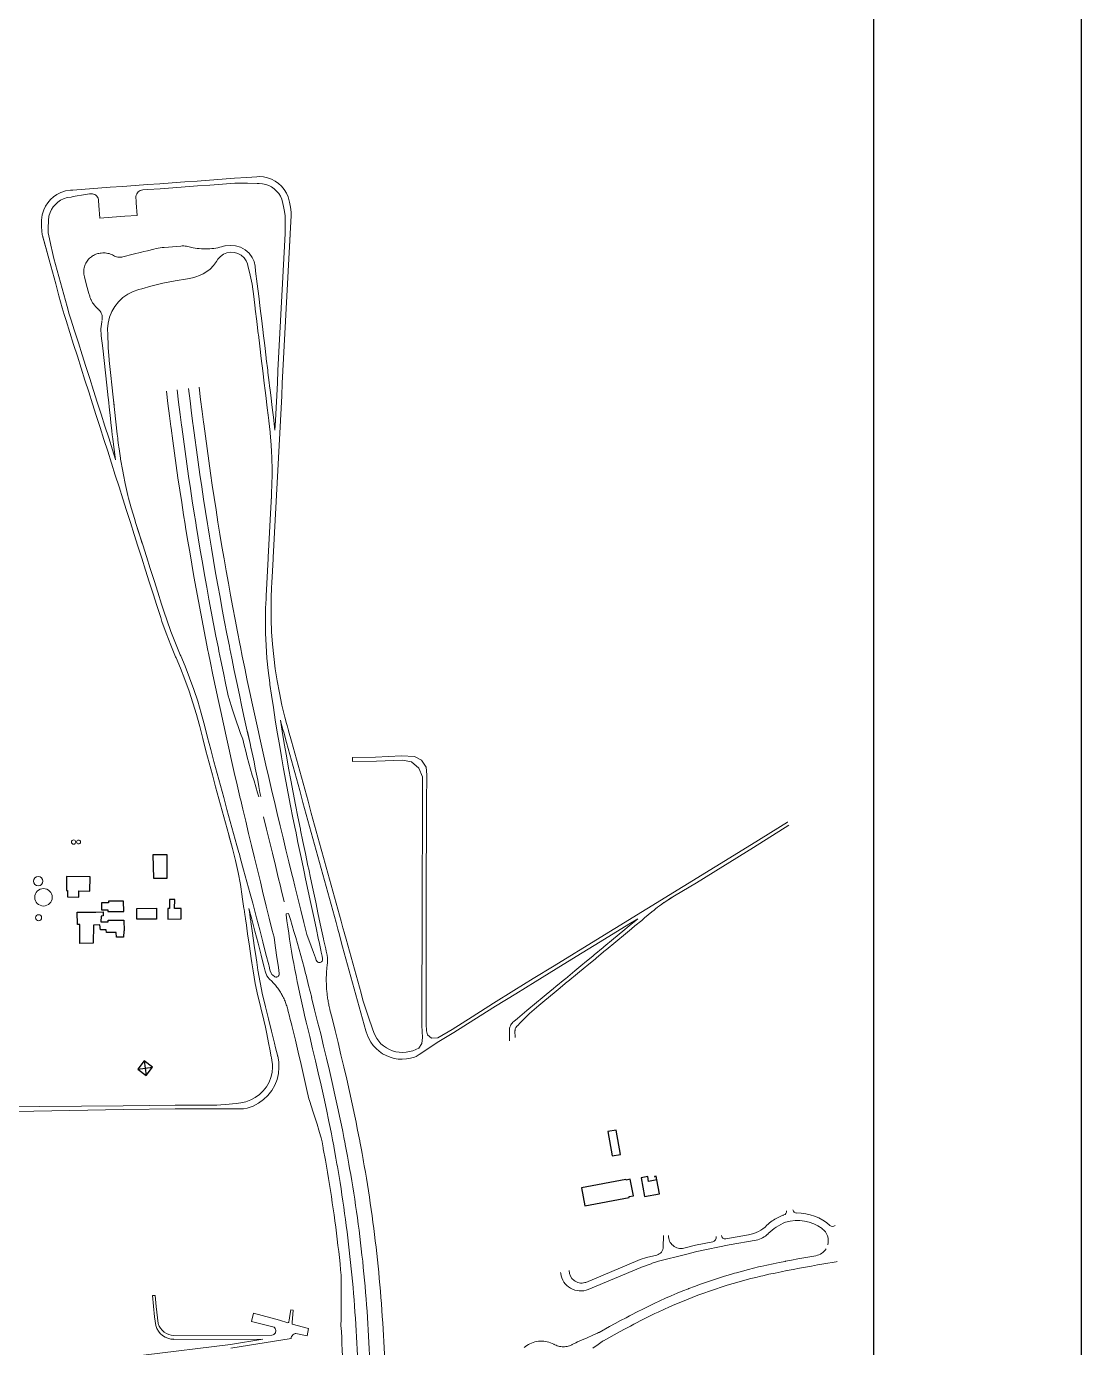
# Model space of a CAD drawing. Header units: millimetres. Extents: x 0 to 840, y 0 to 594.
# Drawn here: x 789.2 to 840, y 99 to 162.6 of the extents above; entities that cross this region are included whole.
import ezdxf

# ---------------------------------------------------------------- set-up
doc = ezdxf.new("R2010")
doc.units = ezdxf.units.MM
doc.layers.add('AC-0000-BESTAAND-co-06', color=1, linetype='Continuous')
doc.layers.add('TITEL', color=7, linetype='Continuous')

msp = doc.modelspace()

# ---------------------------------------------------------------- linework, layer by layer
at = {"transparency": 33554687}
msp.add_line((840, 0), (840, 594), dxfattribs=at)
at = {"layer": 'AC-0000-BESTAAND-co-06', "linetype": 'Continuous', "lineweight": 13, "transparency": 33554687}
for p, q in [((804.906, 127.451), (804.909, 127.261)), ((824.112, 123.26), (825.855, 124.343)), ((825.855, 124.343), (825.859, 124.345)), ((824.112, 123.26), (815.784, 118.135)), ((801.829, 119.942), (801.713, 119.918)), ((814.626, 117.425), (815.585, 118.013)), ((815.585, 118.013), (815.784, 118.135)), ((813.61, 116.805), (814.626, 117.425)), ((812.682, 116.228), (813.61, 116.805)), ((811.7, 115.626), (812.682, 116.228)), ((810.666, 114.968), (811.7, 115.626)), ((809.705, 114.354), (810.666, 114.968)), ((809.025, 113.949), (809.705, 114.354)), ((793.884, 110.505), (787.64, 110.388)), ((825.671, 105.425), (825.625, 105.411)), ((819.869, 103.881), (819.882, 104.434)), ((822.876, 104.273), (823.978, 104.468)), ((827.51, 104.769), (827.518, 104.761)), ((820.858, 103.831), (821.415, 103.966)), ((822.251, 104.14), (821.415, 103.966)), ((823.037, 103.984), (821.479, 103.661)), ((823.037, 103.984), (824.334, 104.215)), ((818.651, 103.237), (816.135, 102.182)), ((818.867, 102.934), (819.289, 103.082)), ((819.551, 103.496), (819.069, 103.375)), ((819.291, 103.083), (819.634, 103.195)), ((820.933, 103.528), (819.634, 103.195)), ((820.933, 103.528), (821.489, 103.663)), ((814.934, 102.608), (814.93, 102.649)), ((818.784, 102.902), (816.258, 101.843)), ((795.291, 101.554), (795.411, 101.557)), ((795.39, 100.52), (795.291, 101.554)), ((795.411, 101.557), (795.466, 101.026)), ((795.446, 100.11), (795.39, 100.52)), ((795.466, 101.026), (795.563, 100.199)), ((801.035, 99.643), (796.317, 99.619)), ((800.603, 99.444), (796.317, 99.439)), ((800.603, 99.444), (799.042, 99.191)), ((799.064, 99.012), (801.96, 99.472)), ((799.042, 99.191), (794.858, 98.684))]:
    msp.add_line(p, q, dxfattribs=at)
at = {"layer": 'AC-0000-BESTAAND-co-06', "linetype": 'Continuous', "lineweight": 30, "transparency": 33554687}
for p, q in [((794.894, 112.846), (794.983, 112.143)), ((794.587, 112.45), (795.289, 112.539))]:
    msp.add_line(p, q, dxfattribs=at)
at = {"layer": 'AC-0000-BESTAAND-co-06', "linetype": 'Continuous', "lineweight": 13, "transparency": 33554687, "flags": 128}
for points in [[(801.88, 152.06), (801.894, 152.318), (801.912, 152.659), (801.943, 153.258), (801.957, 153.516), (801.955, 153.671), (801.937, 153.857), (801.915, 154.024), (801.887, 154.19), (801.817, 154.443), (801.734, 154.625), (801.628, 154.795), (801.501, 154.949), (801.354, 155.084), (801.19, 155.199), (801.013, 155.291), (800.825, 155.359), (800.629, 155.401), (800.43, 155.416), (800.303, 155.413), (799.831, 155.378), (799.233, 155.335), (798.634, 155.292), (798.036, 155.248), (797.437, 155.205), (796.839, 155.161), (796.24, 155.118), (795.642, 155.075), (795.044, 155.031), (794.445, 154.987), (793.847, 154.944), (793.248, 154.901), (792.65, 154.857), (792.051, 154.814), (791.453, 154.77), (791.343, 154.762), (791.101, 154.725), (790.869, 154.649), (790.69, 154.559), (790.525, 154.446), (790.376, 154.313), (790.247, 154.16), (790.138, 153.993), (790.053, 153.812), (789.982, 153.572), (789.952, 153.324), (789.949, 153.224), (789.95, 153.01), (789.96, 152.797), (789.984, 152.626), (789.999, 152.562), (790.14, 152.047), (790.298, 151.468), (790.312, 151.417)], [(792.344, 154.595), (792.257, 154.588), (792.07, 154.555), (791.476, 154.452), (791.366, 154.433), (791.178, 154.404), (790.997, 154.344), (790.858, 154.275), (790.729, 154.186), (790.613, 154.082), (790.512, 153.964), (790.427, 153.833), (790.361, 153.691), (790.306, 153.505), (790.282, 153.311), (790.274, 153.218), (790.263, 153.018), (790.261, 152.817), (790.27, 152.688), (790.278, 152.639), (790.391, 152.115), (790.468, 151.758), (790.53, 151.531), (790.544, 151.48)], [(792.289, 154.592), (792.337, 154.595), (792.397, 154.59), (792.454, 154.574), (792.509, 154.55), (792.559, 154.516), (792.602, 154.475), (792.638, 154.427), (792.666, 154.374), (792.684, 154.317), (792.693, 154.261), (792.711, 154.019), (792.754, 153.421)], [(794.821, 154.774), (794.814, 154.774), (794.755, 154.763), (794.698, 154.743), (794.646, 154.714), (794.599, 154.676), (794.56, 154.631), (794.528, 154.581), (794.505, 154.525), (794.491, 154.467), (794.488, 154.407), (794.489, 154.389), (794.497, 154.269), (794.506, 154.15), (794.549, 153.551)], [(801.641, 152.072), (801.672, 152.672), (801.669, 153.272), (801.667, 153.531), (801.656, 153.648), (801.629, 153.821), (801.598, 153.976), (801.562, 154.13), (801.507, 154.327), (801.443, 154.469), (801.361, 154.602), (801.261, 154.722), (801.146, 154.827), (801.019, 154.917), (800.881, 154.989), (800.734, 155.041), (800.581, 155.074), (800.426, 155.087), (800.327, 155.084), (799.852, 155.097), (799.423, 155.108), (799.25, 155.096), (798.652, 155.052), (798.053, 155.009), (797.455, 154.965), (796.856, 154.922), (796.258, 154.878), (795.659, 154.835), (795.061, 154.792), (794.821, 154.774)], [(794.549, 153.551), (793.951, 153.508), (793.352, 153.464), (792.754, 153.421)], [(801.096, 137.079), (801.128, 137.678), (801.159, 138.278), (801.19, 138.877), (801.221, 139.476), (801.253, 140.075), (801.284, 140.675), (801.316, 141.273), (801.347, 141.873), (801.379, 142.472), (801.41, 143.071), (801.441, 143.67), (801.473, 144.27), (801.504, 144.869), (801.535, 145.468), (801.567, 146.067), (801.598, 146.667), (801.629, 147.266), (801.661, 147.865), (801.692, 148.464), (801.724, 149.063), (801.755, 149.663), (801.787, 150.262), (801.818, 150.861), (801.849, 151.46), (801.88, 152.06), (801.912, 152.659), (801.943, 153.258), (801.957, 153.524)], [(801.177, 143.209), (801.202, 143.683), (801.233, 144.282), (801.264, 144.882), (801.296, 145.481), (801.327, 146.08), (801.358, 146.679), (801.39, 147.279), (801.421, 147.877), (801.452, 148.477), (801.484, 149.076), (801.515, 149.675), (801.547, 150.275), (801.578, 150.874), (801.61, 151.473), (801.641, 152.072), (801.672, 152.672), (801.672, 152.672), (801.672, 152.672)], [(789.996, 152.574), (790.154, 151.996), (790.312, 151.417), (790.471, 150.838), (790.629, 150.259), (790.787, 149.68), (790.945, 149.101), (791.032, 148.783), (791.033, 148.782), (791.127, 148.483), (791.31, 147.911), (791.492, 147.339), (791.674, 146.768), (791.856, 146.196), (792.038, 145.624), (792.22, 145.053), (792.402, 144.481), (792.584, 143.909), (792.767, 143.337), (792.949, 142.765), (793.131, 142.194), (793.313, 141.622), (793.495, 141.05), (793.677, 140.478), (793.859, 139.907), (794.042, 139.335), (794.224, 138.763), (794.406, 138.191), (794.588, 137.62), (794.77, 137.048), (794.952, 136.476), (795.134, 135.904), (795.316, 135.333), (795.499, 134.761), (795.681, 134.189)], [(798.792, 152.085), (798.763, 152.079), (798.7, 152.062), (798.612, 152.037), (798.525, 152.015), (798.436, 151.995), (798.338, 151.977), (798.239, 151.962), (798.14, 151.95), (798.04, 151.941), (797.94, 151.936), (797.841, 151.935), (797.741, 151.936), (797.641, 151.941), (797.541, 151.949), (797.442, 151.96), (797.343, 151.975), (797.244, 151.993), (797.181, 152.007), (797.117, 152.022), (797.055, 152.038), (796.989, 152.054), (796.923, 152.066), (796.855, 152.074), (796.788, 152.078), (796.721, 152.079), (796.653, 152.076), (796.644, 152.075), (796.055, 152.027), (795.844, 152.009), (795.748, 152), (795.651, 151.987), (795.555, 151.971), (795.46, 151.952), (795.354, 151.928), (795.043, 151.849), (794.878, 151.807), (794.754, 151.776), (794.353, 151.675)], [(800.948, 145.14), (800.924, 145.337), (800.905, 145.497), (800.845, 145.99), (800.832, 146.093), (800.765, 146.644), (800.76, 146.689), (800.687, 147.284), (800.615, 147.88), (800.61, 147.915), (800.542, 148.475), (800.469, 149.071), (800.397, 149.667), (800.324, 150.262), (800.252, 150.858), (800.222, 151.105), (800.173, 151.322), (800.084, 151.525), (799.936, 151.73), (799.747, 151.898), (799.526, 152.02), (799.283, 152.09), (799.03, 152.105), (798.792, 152.085)], [(790.468, 151.758), (790.544, 151.48), (790.702, 150.901), (790.861, 150.322), (791.019, 149.744), (791.177, 149.165), (791.262, 148.851), (791.262, 148.85), (791.356, 148.556), (791.539, 147.984), (791.721, 147.412), (791.903, 146.841), (792.085, 146.269), (792.267, 145.697), (792.449, 145.125), (792.631, 144.553), (792.813, 143.982), (792.995, 143.41), (793.178, 142.838), (793.36, 142.266), (793.509, 141.798)], [(794.353, 151.675), (793.865, 151.552), (793.818, 151.542), (793.77, 151.536), (793.716, 151.534), (793.663, 151.536), (793.611, 151.543), (793.559, 151.555), (793.509, 151.571), (793.46, 151.592), (793.413, 151.617), (793.363, 151.644), (793.311, 151.669), (793.258, 151.69), (793.203, 151.707), (793.142, 151.722), (793.08, 151.733), (793.017, 151.74), (792.954, 151.742), (792.89, 151.74), (792.812, 151.734), (792.761, 151.729), (792.71, 151.721), (792.66, 151.71), (792.611, 151.696), (792.554, 151.677), (792.499, 151.653), (792.445, 151.626), (792.394, 151.596), (792.344, 151.562), (792.297, 151.525), (792.253, 151.485), (792.211, 151.442), (792.172, 151.396), (792.136, 151.348), (792.104, 151.297), (792.075, 151.245), (792.049, 151.191), (792.027, 151.134), (792.01, 151.077), (791.995, 151.019), (791.985, 150.96), (791.979, 150.9), (791.977, 150.84), (791.979, 150.78), (791.985, 150.719), (791.995, 150.659), (792.008, 150.599), (792.118, 150.198), (792.231, 149.783), (792.265, 149.661), (792.277, 149.619), (792.302, 149.548), (792.322, 149.499), (792.331, 149.479), (792.364, 149.412), (792.401, 149.347), (792.443, 149.284), (792.473, 149.243), (792.488, 149.224), (792.537, 149.167), (792.589, 149.114), (792.638, 149.068), (792.669, 149.043), (792.683, 149.031), (792.669, 149.043), (792.681, 149.033), (792.724, 148.992), (792.763, 148.946), (792.796, 148.896), (792.823, 148.842), (792.844, 148.786), (792.859, 148.728), (792.867, 148.669), (792.869, 148.609), (792.864, 148.549), (792.858, 148.511)], [(800.709, 145.116), (800.667, 145.468), (800.594, 146.064), (800.522, 146.66), (800.449, 147.255), (800.381, 147.818), (800.376, 147.851), (800.304, 148.446), (800.303, 148.452), (800.231, 149.042), (800.226, 149.086), (800.159, 149.638), (800.081, 150.233), (799.949, 150.821), (799.894, 151.065), (799.86, 151.219), (799.796, 151.364), (799.692, 151.509), (799.557, 151.629), (799.4, 151.715), (799.227, 151.765), (799.048, 151.775), (798.87, 151.746), (798.704, 151.679), (798.557, 151.576), (798.435, 151.444), (798.363, 151.323), (798.226, 151.133), (798.065, 150.968), (797.902, 150.842), (797.726, 150.741), (797.546, 150.652), (797.38, 150.59), (797.208, 150.547), (796.967, 150.502), (796.377, 150.393), (795.787, 150.283), (795.204, 150.136), (794.778, 150.019), (794.628, 149.985), (794.355, 149.891), (794.097, 149.759), (793.861, 149.592), (793.652, 149.393), (793.473, 149.166), (793.328, 148.916), (793.22, 148.648), (793.151, 148.367), (793.124, 148.086), (793.135, 147.805), (793.135, 147.79), (793.149, 147.283), (793.152, 147.188), (793.194, 146.589), (793.198, 146.562), (793.261, 145.993), (793.277, 145.846), (793.327, 145.397), (793.393, 144.8), (793.437, 144.404)], [(792.853, 148.472), (792.841, 148.42), (792.808, 148.096), (792.822, 147.77), (792.824, 147.756), (792.89, 147.159), (792.956, 146.563), (793.022, 145.966), (793.088, 145.37), (793.154, 144.774), (793.164, 144.687), (793.221, 144.177), (793.248, 143.934), (793.287, 143.581), (793.331, 143.181), (793.353, 142.985), (793.374, 142.795), (793.424, 142.384), (793.437, 142.286), (793.511, 141.783)], [(793.183, 148.5), (793.151, 148.367), (793.124, 148.086), (793.135, 147.805), (793.135, 147.79), (793.149, 147.283), (793.152, 147.188), (793.194, 146.589), (793.197, 146.562), (793.261, 145.993), (793.277, 145.846), (793.327, 145.397), (793.393, 144.8), (793.459, 144.204), (793.526, 143.607), (793.592, 143.011), (793.613, 142.822), (793.622, 142.74), (793.655, 142.467), (793.662, 142.415), (793.692, 142.194), (793.742, 141.857), (793.748, 141.821), (793.852, 141.23), (793.884, 141.062), (793.971, 140.642), (794.108, 140.058), (794.138, 139.941), (794.262, 139.478), (794.432, 138.903), (794.475, 138.765), (794.613, 138.331), (794.796, 137.759), (794.817, 137.693)], [(795.957, 145.092), (796.03, 144.495), (796.105, 143.898), (796.171, 143.385), (796.182, 143.3), (796.262, 142.703), (796.344, 142.107), (796.427, 141.51), (796.514, 140.914), (796.602, 140.319), (796.693, 139.723), (796.786, 139.128), (796.855, 138.69), (796.881, 138.533), (796.978, 137.939), (797.078, 137.345), (797.18, 136.751), (797.284, 136.157), (797.39, 135.564), (797.499, 134.972), (797.609, 134.38), (797.722, 133.788), (797.837, 133.197), (797.954, 132.606), (797.981, 132.472), (798.073, 132.015), (798.194, 131.426), (798.317, 130.836), (798.442, 130.248), (798.569, 129.659), (798.697, 129.071), (798.827, 128.483), (798.958, 127.896), (799.09, 127.309), (799.224, 126.723), (799.36, 126.137), (799.496, 125.55), (799.497, 125.547), (799.533, 125.391), (799.634, 124.966), (799.772, 124.381), (799.911, 123.796), (800.052, 123.211), (800.193, 122.627), (800.335, 122.043), (800.478, 121.46), (800.621, 120.876), (800.648, 120.766)], [(796.469, 145.155), (796.542, 144.559), (796.617, 143.963), (796.683, 143.452), (796.694, 143.368), (796.773, 142.773), (796.855, 142.178), (796.938, 141.583), (797.024, 140.989), (797.112, 140.395), (797.203, 139.801), (797.295, 139.208), (797.365, 138.772), (797.39, 138.615), (797.487, 138.023), (797.586, 137.431), (797.688, 136.839), (797.792, 136.247), (797.898, 135.656), (798.006, 135.066), (798.116, 134.476), (798.229, 133.886), (798.343, 133.296), (798.46, 132.707), (798.487, 132.574), (798.579, 132.119), (798.7, 131.531), (798.823, 130.943), (798.947, 130.355), (798.955, 130.32)], [(797.02, 145.222), (797.092, 144.628), (797.165, 144.035), (797.231, 143.525), (797.242, 143.441), (797.32, 142.848), (797.4, 142.255), (797.483, 141.662), (797.568, 141.07), (797.655, 140.478), (797.744, 139.886), (797.835, 139.295), (797.929, 138.704), (797.962, 138.5), (798.025, 138.113), (798.123, 137.523), (798.223, 136.933), (798.325, 136.343), (798.43, 135.754), (798.537, 135.165), (798.646, 134.577), (798.758, 133.989), (798.871, 133.401), (798.987, 132.814), (799.013, 132.681), (799.104, 132.227), (799.224, 131.641), (799.346, 131.054), (799.469, 130.469), (799.594, 129.883), (799.722, 129.298), (799.85, 128.713), (799.98, 128.128), (800.042, 127.855)], [(797.533, 145.285), (797.604, 144.693), (797.677, 144.101), (797.742, 143.593), (797.753, 143.509), (797.831, 142.918), (797.911, 142.327), (797.994, 141.736), (798.078, 141.146), (798.164, 140.556), (798.254, 139.966), (798.345, 139.376), (798.438, 138.787), (798.471, 138.582), (798.534, 138.199), (798.631, 137.61), (798.731, 137.022), (798.833, 136.434), (798.938, 135.847), (799.044, 135.26), (799.153, 134.674), (799.264, 134.088), (799.377, 133.502), (799.492, 132.916), (799.519, 132.784), (799.61, 132.332), (799.729, 131.747), (799.85, 131.163), (799.973, 130.579), (800.098, 129.994), (800.225, 129.411), (800.353, 128.827), (800.483, 128.244), (800.614, 127.661), (800.747, 127.078), (800.882, 126.495), (801.017, 125.913), (801.018, 125.91), (801.053, 125.758), (801.154, 125.33), (801.292, 124.748), (801.431, 124.166), (801.57, 123.584), (801.711, 123.002), (801.853, 122.42), (801.995, 121.838), (802.05, 121.617)], [(800.982, 139.489), (801.011, 140.037), (801.013, 140.088), (801.034, 140.687), (801.039, 140.977), (801.039, 140.978), (801.039, 141.288), (801.026, 141.887), (801.013, 142.187), (800.996, 142.487), (800.949, 143.085), (800.945, 143.12), (800.918, 143.392), (800.886, 143.666), (800.885, 143.675), (800.884, 143.681), (800.853, 143.938), (800.812, 144.277), (800.739, 144.873), (800.709, 145.116)], [(801.177, 143.209), (801.126, 143.682), (801.123, 143.704), (801.123, 143.71), (801.05, 144.306), (800.977, 144.902), (800.948, 145.14)], [(800.856, 137.092), (800.888, 137.691), (800.919, 138.29), (800.951, 138.889), (800.982, 139.489), (801.011, 140.042)], [(794.475, 138.766), (794.635, 138.265), (794.817, 137.693), (794.999, 137.121), (795.181, 136.549), (795.363, 135.977), (795.545, 135.406), (795.727, 134.834), (795.909, 134.262)], [(800.856, 137.092), (800.853, 137.032), (800.821, 136.433), (800.79, 135.833), (800.758, 135.234), (800.75, 135.093), (800.731, 134.635), (800.721, 134.035), (800.728, 133.435), (800.752, 132.835), (800.794, 132.237), (800.852, 131.64), (800.927, 131.044), (800.938, 130.973), (801.014, 130.45), (801.104, 129.857), (801.197, 129.265), (801.293, 128.672), (801.392, 128.08), (801.494, 127.489), (801.599, 126.898), (801.707, 126.308), (801.818, 125.718), (801.931, 125.129), (802.048, 124.541), (802.167, 123.952), (802.178, 123.9), (802.289, 123.365), (802.411, 122.777), (802.534, 122.19), (802.586, 121.942)], [(801.096, 137.079), (801.093, 137.019), (801.061, 136.42), (801.061, 136.414)], [(803.55, 122.528), (803.409, 123.039), (803.249, 123.618), (803.089, 124.196), (802.93, 124.775), (802.771, 125.353), (802.611, 125.932), (802.451, 126.51), (802.292, 127.088), (802.132, 127.667), (801.973, 128.245), (801.839, 128.732), (801.813, 128.824), (801.803, 128.862), (801.766, 128.993), (801.739, 129.092), (801.657, 129.399), (801.516, 129.976), (801.392, 130.556), (801.284, 131.139), (801.194, 131.725), (801.12, 132.313), (801.062, 132.904), (801.022, 133.496), (800.998, 134.089), (800.992, 134.682), (801, 135.18), (801.003, 135.275), (801.004, 135.321), (801.009, 135.463), (801.016, 135.614), (801.029, 135.869), (801.061, 136.42)], [(795.91, 134.264), (795.971, 134.079), (796.172, 133.513), (796.388, 132.954), (796.62, 132.4), (796.644, 132.346), (796.855, 131.848), (797.075, 131.29), (797.278, 130.726), (797.466, 130.155), (797.636, 129.58), (797.76, 129.123), (797.791, 129.001), (797.942, 128.419), (798.094, 127.839), (798.246, 127.259), (798.4, 126.679), (798.556, 126.099), (798.713, 125.52), (798.87, 124.941), (799.029, 124.363), (799.19, 123.785), (799.351, 123.207), (799.444, 122.876), (799.467, 122.796), (799.513, 122.629), (799.672, 122.05), (799.831, 121.471), (799.987, 120.892), (800.109, 120.438)], [(795.681, 134.189), (795.744, 134.002), (795.946, 133.43), (796.165, 132.864), (796.4, 132.304), (796.424, 132.25), (796.633, 131.758), (796.85, 131.205), (797.052, 130.647), (797.236, 130.084), (797.405, 129.515), (797.528, 129.063), (797.559, 128.941), (797.71, 128.359), (797.861, 127.778), (798.015, 127.198), (798.169, 126.617), (798.324, 126.037), (798.481, 125.457), (798.639, 124.878), (798.798, 124.299), (798.958, 123.72), (799.077, 123.296)], [(800.407, 125.552), (800.345, 125.754), (800.258, 126.038), (800.173, 126.322), (800.09, 126.607), (800.008, 126.893), (799.929, 127.179), (799.851, 127.466), (799.775, 127.753), (799.701, 128.041), (799.628, 128.329), (799.528, 128.61), (799.429, 128.892), (799.331, 129.175), (799.25, 129.416), (799.171, 129.657), (799.142, 129.744), (798.955, 130.32)], [(803.326, 122.392), (803.326, 122.393), (803.166, 122.971), (803.008, 123.55), (802.848, 124.128), (802.689, 124.707), (802.53, 125.286), (802.371, 125.864), (802.212, 126.443), (802.053, 127.021), (801.894, 127.6), (801.735, 128.178), (801.601, 128.665), (801.576, 128.757), (801.565, 128.796), (801.529, 128.926), (801.502, 129.025), (801.444, 129.241)], [(801.444, 129.241), (801.53, 128.711), (801.629, 128.121), (801.731, 127.531), (801.835, 126.941), (801.943, 126.352), (802.053, 125.763), (802.167, 125.175), (802.283, 124.588), (802.403, 124.001), (802.413, 123.949), (802.524, 123.414), (802.646, 122.826), (802.769, 122.239), (802.803, 122.075)], [(799.854, 128.704), (799.983, 128.118), (800.022, 127.943), (800.113, 127.532), (800.175, 127.239), (800.236, 126.945), (800.294, 126.651), (800.351, 126.357), (800.406, 126.062), (800.459, 125.767), (800.493, 125.567)], [(804.906, 127.451), (806.023, 127.466), (807.277, 127.535), (807.902, 127.502), (808.24, 127.319), (808.457, 126.986), (808.491, 126.62), (808.468, 125.27), (808.461, 120.4), (808.46, 114.605), (808.468, 114.295), (808.516, 114.094), (808.719, 113.932), (809.025, 113.949)], [(804.909, 127.261), (806.069, 127.275), (807.322, 127.319), (807.754, 127.241), (808.109, 126.932), (808.277, 126.526), (808.275, 125.162), (808.27, 120.41), (808.247, 114.543), (808.287, 113.978), (808.256, 113.686), (808.108, 113.458)], [(800.637, 124.589), (800.776, 124.005), (800.917, 123.422), (801.057, 122.839), (801.2, 122.257), (801.342, 121.674), (801.446, 121.25)], [(819.861, 120.439), (820.407, 120.783), (821.463, 121.423), (822.734, 122.211), (824.205, 123.121), (825.916, 124.185)], [(799.69, 120.184), (799.609, 120.744), (799.607, 120.761), (799.517, 121.329), (799.408, 121.911), (799.282, 122.49), (799.14, 123.065), (799.042, 123.425), (798.981, 123.638), (798.958, 123.72)], [(807.984, 113.062), (807.898, 113.027), (807.706, 112.971), (807.509, 112.937), (807.31, 112.925), (807.11, 112.935), (806.913, 112.967), (806.72, 113.021), (806.535, 113.096), (806.359, 113.191), (806.195, 113.305), (806.044, 113.436), (805.909, 113.583), (805.791, 113.745), (805.659, 113.987), (805.565, 114.247), (805.553, 114.293), (805.394, 114.871), (805.235, 115.45), (805.076, 116.028), (804.916, 116.607), (804.758, 117.185), (804.598, 117.764), (804.439, 118.343), (804.358, 118.638), (804.283, 118.911), (804.28, 118.921), (804.208, 119.183), (804.121, 119.5), (803.962, 120.078), (803.803, 120.657), (803.644, 121.235), (803.485, 121.814), (803.326, 122.392)], [(808.108, 113.458), (807.811, 113.335), (807.653, 113.289), (807.491, 113.26), (807.327, 113.25), (807.163, 113.259), (807, 113.285), (806.841, 113.329), (806.689, 113.39), (806.544, 113.469), (806.409, 113.562), (806.284, 113.671), (806.173, 113.792), (806.076, 113.924), (805.967, 114.124), (805.89, 114.338), (805.875, 114.383), (805.685, 114.953), (805.496, 115.523), (805.416, 115.764), (805.323, 116.098), (805.164, 116.676), (805.004, 117.255), (804.845, 117.833), (804.685, 118.412), (804.603, 118.708), (804.528, 118.98), (804.526, 118.99), (804.454, 119.252), (804.366, 119.569), (804.206, 120.147), (804.047, 120.725), (803.887, 121.304), (803.728, 121.883), (803.568, 122.461), (803.55, 122.528)], [(802.05, 121.617), (802.138, 121.256), (802.282, 120.675), (802.426, 120.093), (802.571, 119.511), (802.716, 118.929)], [(802.586, 121.942), (802.657, 121.603), (802.781, 121.015), (802.905, 120.428), (803.03, 119.842), (803.156, 119.255), (803.282, 118.668), (803.301, 118.582), (803.387, 118.182), (803.409, 118.082), (803.453, 117.879), (803.469, 117.781), (803.472, 117.733), (803.471, 117.709), (803.465, 117.68), (803.453, 117.652), (803.436, 117.628), (803.414, 117.607), (803.389, 117.591), (803.361, 117.581), (803.331, 117.576), (803.301, 117.577), (803.272, 117.584), (803.245, 117.597), (803.221, 117.615), (803.201, 117.638), (803.186, 117.663), (803.182, 117.674)], [(802.803, 122.075), (802.892, 121.652), (803.016, 121.065), (803.14, 120.478), (803.265, 119.892), (803.391, 119.305), (803.517, 118.719), (803.535, 118.632), (803.622, 118.232), (803.643, 118.133), (803.687, 117.93), (803.707, 117.805), (803.713, 117.683), (803.703, 117.539), (803.696, 117.483), (803.689, 117.423), (803.683, 117.363), (803.677, 117.304), (803.672, 117.244), (803.667, 117.184), (803.663, 117.124), (803.66, 117.065), (803.657, 117.004), (803.654, 116.944), (803.653, 116.884), (803.652, 116.824), (803.651, 116.764), (803.651, 116.704), (803.652, 116.644), (803.654, 116.584), (803.656, 116.524), (803.658, 116.464), (803.661, 116.405), (803.665, 116.345), (803.669, 116.285), (803.675, 116.225), (803.68, 116.165), (803.686, 116.106), (803.693, 116.046), (803.7, 115.986), (803.708, 115.927), (803.717, 115.868), (803.726, 115.808), (803.735, 115.749), (803.746, 115.69), (803.757, 115.631), (803.768, 115.572), (803.781, 115.513), (803.793, 115.455), (803.806, 115.396), (803.82, 115.338), (803.829, 115.3)], [(801.446, 121.25), (801.485, 121.091), (801.629, 120.509)], [(800.109, 120.438), (800.142, 120.312), (800.296, 119.732), (800.448, 119.152), (800.599, 118.571), (800.749, 117.99), (800.882, 117.466), (800.897, 117.409), (800.942, 117.229), (800.957, 117.173), (801.001, 117.063), (801.038, 117.007), (801.072, 116.968), (801.157, 116.9), (801.165, 116.895), (801.157, 116.9), (801.162, 116.897), (801.189, 116.885), (801.218, 116.878), (801.248, 116.878), (801.278, 116.884), (801.306, 116.895), (801.33, 116.912), (801.352, 116.933), (801.368, 116.958), (801.379, 116.986), (801.385, 117.015), (801.384, 117.045), (801.384, 117.05)], [(800.648, 120.766), (800.764, 120.293), (800.909, 119.71), (801.053, 119.127), (801.135, 118.798)], [(820.403, 120.787), (820.174, 120.646), (820.036, 120.558), (819.901, 120.467), (819.797, 120.393), (819.694, 120.317), (819.593, 120.238), (819.494, 120.158), (819.432, 120.106), (819.323, 120.017), (818.97, 119.724), (818.834, 119.611), (818.507, 119.341), (818.344, 119.206), (818.045, 118.959), (817.583, 118.576), (817.121, 118.193), (817.096, 118.173), (816.658, 117.811), (816.603, 117.765), (816.196, 117.428), (816.111, 117.357), (816.111, 117.357), (815.734, 117.045), (815.272, 116.663), (815.251, 116.646), (814.81, 116.28), (814.707, 116.195), (814.347, 115.898), (814.163, 115.745), (813.885, 115.515), (813.423, 115.132), (813.003, 114.699), (812.848, 114.538), (812.825, 114.518), (812.805, 114.496), (812.802, 114.492), (812.787, 114.472), (812.771, 114.446), (812.758, 114.419), (812.748, 114.391), (812.74, 114.362), (812.736, 114.332), (812.734, 114.313), (812.733, 114.293), (812.736, 113.978)], [(798.376, 110.71), (798.975, 110.761), (799.142, 110.775), (799.309, 110.788), (799.531, 110.832), (799.777, 110.881), (800.012, 110.964), (800.234, 111.08), (800.437, 111.227), (800.616, 111.4), (800.77, 111.598), (800.894, 111.815), (800.985, 112.048), (801.043, 112.291), (801.064, 112.54), (801.061, 112.679), (801.054, 112.768), (801.013, 112.993), (801.009, 113.013), (801.003, 113.045), (800.932, 113.409), (800.889, 113.635), (800.774, 114.224), (800.727, 114.467), (800.642, 114.81), (800.498, 115.393), (800.477, 115.476), (800.358, 115.983), (800.234, 116.578), (800.128, 117.176), (800.068, 117.564), (800.038, 117.775), (799.952, 118.368), (799.867, 118.962), (799.788, 119.502), (799.781, 119.556), (799.761, 119.695), (799.733, 119.887), (799.695, 120.15), (799.69, 120.184)], [(799.659, 110.534), (799.85, 110.573), (800.129, 110.671), (800.39, 110.807), (800.63, 110.98), (800.843, 111.185), (801.024, 111.418), (801.17, 111.675), (801.279, 111.95), (801.347, 112.238), (801.373, 112.532), (801.369, 112.695), (801.36, 112.801), (801.313, 113.066), (801.308, 113.087), (801.3, 113.118), (801.211, 113.477), (801.156, 113.7), (801.012, 114.283), (800.868, 114.865), (800.723, 115.448), (800.703, 115.531), (800.586, 116.032), (800.464, 116.621), (800.359, 117.213), (800.301, 117.596), (800.27, 117.806), (800.185, 118.401), (800.1, 118.995), (800.022, 119.535), (800.015, 119.588), (799.995, 119.727), (799.967, 119.919), (799.931, 120.174)], [(799.931, 120.174), (800.064, 119.671), (800.216, 119.092), (800.367, 118.511), (800.516, 117.931), (800.65, 117.407), (800.664, 117.35), (800.71, 117.17), (800.724, 117.114), (800.791, 116.945), (800.848, 116.859), (800.853, 116.853), (800.9, 116.8), (800.925, 116.775), (800.954, 116.749), (800.997, 116.707), (801.04, 116.665), (801.081, 116.621), (801.122, 116.577), (801.161, 116.532), (801.2, 116.486), (801.238, 116.44), (801.275, 116.393), (801.311, 116.345), (801.346, 116.296), (801.38, 116.246), (801.413, 116.197), (801.445, 116.146), (801.476, 116.094), (801.506, 116.042), (801.535, 115.99), (801.563, 115.937), (801.59, 115.883), (801.616, 115.829), (801.64, 115.774), (801.664, 115.719), (801.686, 115.663), (801.708, 115.607), (801.728, 115.551), (801.747, 115.494), (801.765, 115.437), (801.782, 115.379), (801.798, 115.321), (801.805, 115.291)], [(801.713, 119.918), (801.718, 119.883), (801.757, 119.589), (801.798, 119.295), (801.842, 119.001), (801.886, 118.707), (801.933, 118.414), (801.982, 118.121), (802.032, 117.828), (802.084, 117.536), (802.138, 117.244), (802.194, 116.952), (802.251, 116.661), (802.311, 116.37), (802.372, 116.079), (802.435, 115.789), (802.501, 115.499), (802.567, 115.209), (802.626, 114.963), (802.685, 114.718), (802.706, 114.631)], [(802.948, 115.892), (802.802, 116.474), (802.677, 116.973), (802.656, 117.056), (802.581, 117.346), (802.505, 117.636), (802.427, 117.926), (802.347, 118.215), (802.266, 118.503), (802.182, 118.791), (802.097, 119.078), (802.01, 119.365), (801.921, 119.651), (801.831, 119.937), (801.829, 119.942)], [(807.984, 113.062), (808.128, 113.151), (809.075, 113.777), (809.796, 114.206), (810.759, 114.822), (811.792, 115.479), (812.773, 116.08), (813.701, 116.658), (814.717, 117.277), (815.675, 117.865), (816.831, 118.577), (818.216, 119.426), (818.638, 119.683)], [(818.638, 119.683), (818.392, 119.48), (818.229, 119.345), (817.93, 119.097), (817.468, 118.714), (817.006, 118.332), (816.981, 118.311), (816.544, 117.949), (816.488, 117.903), (816.081, 117.567), (815.996, 117.496), (815.996, 117.496), (815.62, 117.184), (815.157, 116.801), (815.137, 116.784), (814.695, 116.419), (814.593, 116.334), (814.233, 116.036), (814.048, 115.883), (813.771, 115.653), (813.309, 115.271), (812.846, 114.888), (812.675, 114.747), (812.634, 114.709), (812.596, 114.668), (812.591, 114.661), (812.563, 114.623), (812.534, 114.575), (812.51, 114.525), (812.491, 114.472), (812.476, 114.418), (812.467, 114.363), (812.464, 114.327), (812.463, 114.29), (812.467, 113.922), (812.468, 113.812)], [(801.135, 118.798), (801.173, 118.535), (801.26, 117.937), (801.347, 117.34), (801.382, 117.058), (801.384, 117.05)], [(802.716, 118.929), (802.926, 118.364), (803.037, 118.063), (803.135, 117.799), (803.171, 117.701), (803.182, 117.674)], [(802.945, 115.891), (802.945, 115.891), (802.945, 115.891), (802.945, 115.891), (802.945, 115.891), (802.945, 115.891), (803.091, 115.308), (803.236, 114.725), (803.381, 114.142), (803.523, 113.558), (803.664, 112.973), (803.802, 112.388), (803.937, 111.802), (804.07, 111.215), (804.198, 110.627), (804.324, 110.038), (804.384, 109.742), (804.444, 109.447), (804.503, 109.152), (804.56, 108.856), (804.567, 108.823), (804.671, 108.263), (804.724, 107.967), (804.742, 107.866), (804.776, 107.67), (804.827, 107.373), (804.877, 107.076), (804.925, 106.778), (804.972, 106.481), (805.017, 106.183), (805.062, 105.885), (805.105, 105.587), (805.147, 105.288), (805.187, 104.989), (805.226, 104.691), (805.264, 104.392), (805.3, 104.093), (805.335, 103.794), (805.369, 103.494), (805.402, 103.195), (805.433, 102.895), (805.463, 102.595), (805.492, 102.295), (805.519, 101.995), (805.545, 101.695), (805.569, 101.395), (805.593, 101.096)], [(801.805, 115.291), (801.877, 115), (801.901, 114.906), (801.985, 114.561), (801.99, 114.542), (802.02, 114.419), (802.162, 113.839), (802.301, 113.258), (802.439, 112.678), (802.573, 112.098), (802.705, 111.518), (802.816, 111.019), (802.842, 110.939), (803.025, 110.371), (803.205, 109.802), (803.293, 109.517), (803.379, 109.232), (803.407, 109.141)], [(803.829, 115.3), (803.929, 114.9), (804.073, 114.314), (804.216, 113.728), (804.358, 113.141), (804.496, 112.552), (804.633, 111.963), (804.766, 111.371), (804.896, 110.778), (805.022, 110.184), (805.084, 109.887), (805.144, 109.589), (805.203, 109.29), (805.261, 108.992), (805.268, 108.958), (805.341, 108.568)], [(802.704, 114.63), (802.713, 114.593), (802.855, 114.011), (802.995, 113.429), (803.133, 112.846), (803.268, 112.262), (803.401, 111.678), (803.53, 111.094), (803.656, 110.509), (803.777, 109.923), (803.837, 109.63), (803.895, 109.336), (803.951, 109.042), (804.007, 108.749), (804.013, 108.716), (804.114, 108.161), (804.166, 107.866), (804.183, 107.766), (804.216, 107.572), (804.266, 107.277), (804.314, 106.982), (804.361, 106.687), (804.406, 106.392), (804.45, 106.096), (804.493, 105.8), (804.535, 105.504), (804.576, 105.208), (804.615, 104.912), (804.653, 104.615), (804.69, 104.319), (804.725, 104.022), (804.759, 103.726), (804.792, 103.428), (804.824, 103.131), (804.854, 102.834), (804.883, 102.537), (804.911, 102.239), (804.938, 101.942), (804.963, 101.644), (804.987, 101.347), (805.01, 101.049), (805.01, 101.045)], [(787.722, 110.628), (787.824, 110.625), (793.883, 110.678)], [(793.883, 110.678), (796.382, 110.71), (798.376, 110.71)], [(793.886, 110.505), (796.383, 110.537), (799.476, 110.537), (799.659, 110.534)], [(803.407, 109.142), (803.445, 108.942), (803.5, 108.651), (803.506, 108.618), (803.607, 108.067), (803.658, 107.775), (803.675, 107.675), (803.708, 107.482), (803.757, 107.19), (803.805, 106.897), (803.851, 106.604), (803.896, 106.311), (803.94, 106.018), (803.983, 105.724), (804.024, 105.43), (804.064, 105.137), (804.103, 104.842), (804.141, 104.548), (804.178, 104.254), (804.212, 103.96), (804.247, 103.665), (804.279, 103.371), (804.311, 103.076), (804.341, 102.78), (804.365, 102.534)], [(806.304, 101.157), (806.281, 101.454), (806.256, 101.757), (806.23, 102.06), (806.202, 102.363), (806.173, 102.666), (806.143, 102.969), (806.112, 103.272), (806.079, 103.574), (806.044, 103.877), (806.009, 104.179), (805.972, 104.482), (805.934, 104.783), (805.894, 105.085), (805.854, 105.387), (805.811, 105.689), (805.768, 105.99), (805.723, 106.291), (805.677, 106.592), (805.63, 106.893), (805.581, 107.193), (805.531, 107.493), (805.48, 107.794), (805.445, 107.991), (805.427, 108.093), (805.373, 108.393), (805.341, 108.568)], [(815.487, 99.186), (815.657, 99.277), (815.739, 99.321), (815.93, 99.402), (816.206, 99.519), (816.482, 99.638), (816.707, 99.735), (816.757, 99.762), (816.778, 99.773), (817.283, 100.052), (817.546, 100.196), (817.811, 100.339), (818.077, 100.481), (818.244, 100.57), (818.343, 100.622), (818.612, 100.761), (818.881, 100.897), (819.073, 100.993), (819.265, 101.086), (819.425, 101.162), (819.7, 101.29), (819.976, 101.415), (820.253, 101.536), (820.532, 101.654), (820.812, 101.768), (821.088, 101.877), (821.094, 101.879), (821.377, 101.987), (821.661, 102.092), (821.946, 102.193), (822.233, 102.29), (822.52, 102.385), (822.809, 102.475), (823.099, 102.563), (823.295, 102.62), (823.39, 102.647), (823.682, 102.727), (823.974, 102.804), (824.216, 102.865), (824.459, 102.923), (824.563, 102.948), (824.858, 103.014), (825.153, 103.078), (825.449, 103.139), (825.729, 103.194), (825.745, 103.197), (826.041, 103.253), (826.337, 103.308), (826.633, 103.362), (826.929, 103.415), (827.216, 103.467)], [(816.483, 99.013), (816.729, 99.191), (816.927, 99.335), (816.977, 99.362), (816.998, 99.374), (817.502, 99.652), (817.764, 99.795), (818.028, 99.938), (818.291, 100.079), (818.457, 100.167), (818.555, 100.218), (818.819, 100.355), (819.085, 100.49), (819.274, 100.583), (819.463, 100.675), (819.62, 100.75), (819.89, 100.876), (820.161, 100.998), (820.433, 101.117), (820.707, 101.233), (820.982, 101.345), (821.253, 101.452), (821.259, 101.454), (821.536, 101.56), (821.815, 101.663), (822.096, 101.762), (822.377, 101.858), (822.66, 101.95), (822.943, 102.04), (823.228, 102.125), (823.514, 102.208), (823.8, 102.287), (824.088, 102.362), (824.325, 102.422), (824.563, 102.479), (824.666, 102.503), (824.956, 102.569), (825.247, 102.631), (825.539, 102.691), (825.815, 102.746), (825.832, 102.749), (826.125, 102.805), (826.419, 102.86), (826.714, 102.913), (827.009, 102.966), (827.298, 103.018), (827.599, 103.071), (828.19, 103.176), (828.242, 103.186)], [(804.365, 102.534), (804.366, 102.485), (804.369, 102.187), (804.37, 101.89), (804.371, 101.593), (804.37, 101.295), (804.368, 100.998), (804.368, 100.99)], [(806.467, 98.109), (806.447, 98.662), (806.445, 98.719), (806.432, 99.023), (806.418, 99.327), (806.402, 99.631), (806.385, 99.935), (806.367, 100.239), (806.347, 100.543), (806.327, 100.846), (806.305, 101.15), (806.304, 101.157)], [(801.035, 99.643), (801.095, 99.66), (801.126, 99.679), (801.146, 99.691), (801.175, 99.722), (801.199, 99.752), (801.213, 99.787), (801.221, 99.836), (801.221, 99.874), (801.211, 99.918), (801.191, 99.967), (801.164, 100.001), (801.139, 100.023), (800.052, 100.3), (800.152, 100.699), (801.395, 100.358), (801.804, 100.241), (801.83, 100.252), (801.843, 100.27), (801.854, 100.298), (801.867, 100.364), (801.898, 100.581), (801.941, 100.856), (802.064, 100.849), (802.003, 100.244), (802.002, 100.177), (802.789, 99.964), (802.727, 99.602), (802.182, 99.726), (802.146, 99.724), (802.114, 99.709), (802.083, 99.693), (802.043, 99.659), (802.005, 99.615), (801.978, 99.574), (801.964, 99.541), (801.96, 99.508), (801.96, 99.477), (801.96, 99.472)], [(804.368, 100.99), (804.365, 100.701), (804.36, 100.404), (804.358, 100.108), (804.376, 99.813), (804.392, 99.518), (804.407, 99.222), (804.421, 98.927), (804.434, 98.632), (804.445, 98.337), (804.455, 98.043)], [(805.01, 101.045), (805.032, 100.751), (805.052, 100.453), (805.071, 100.154), (805.089, 99.856), (805.105, 99.558), (805.121, 99.26), (805.135, 98.961), (805.147, 98.663), (805.159, 98.365), (805.169, 98.066)], [(805.593, 101.096), (805.593, 101.094), (805.614, 100.794), (805.635, 100.493), (805.655, 100.193), (805.673, 99.892), (805.689, 99.591), (805.705, 99.29), (805.719, 98.989), (805.731, 98.688), (805.743, 98.387), (805.753, 98.086), (805.753, 98.086)], [(813.167, 99.041), (813.233, 99.095), (813.303, 99.144), (813.375, 99.188), (813.451, 99.228), (813.529, 99.262), (813.609, 99.291), (813.691, 99.315), (813.774, 99.333), (813.858, 99.346), (813.943, 99.353), (814.028, 99.354), (814.113, 99.35), (814.198, 99.34), (814.282, 99.324), (814.364, 99.303), (814.445, 99.276), (814.524, 99.244), (814.601, 99.207), (814.626, 99.194)], [(815.487, 99.186), (815.463, 99.173), (815.408, 99.148), (815.352, 99.128), (815.295, 99.11), (815.236, 99.097), (815.177, 99.087), (815.117, 99.082), (815.057, 99.08), (814.997, 99.083), (814.938, 99.089), (814.878, 99.099), (814.82, 99.114), (814.763, 99.132), (814.707, 99.154), (814.653, 99.179), (814.626, 99.194)]]:
    msp.add_lwpolyline(points, dxfattribs=at)
at = {"layer": 'AC-0000-BESTAAND-co-06', "linetype": 'Continuous', "lineweight": 30, "transparency": 33554687, "flags": 128}
for points in [[(796.001, 121.636), (795.99, 122.765), (795.311, 122.761), (795.343, 121.638), (796.001, 121.636)], [(791.203, 120.735), (791.745, 120.731), (791.746, 121.026), (792.279, 121.023), (792.283, 121.711), (791.148, 121.716), (791.146, 121.055), (791.196, 121.055), (791.203, 120.735)], [(793.905, 120.036), (793.896, 120.535), (793.17, 120.539), (793.17, 120.448), (792.839, 120.45), (792.837, 120.115), (793.137, 120.115), (793.137, 120.036), (793.905, 120.036)], [(796.032, 119.675), (796.664, 119.676), (796.666, 120.174), (796.348, 120.178), (796.358, 120.608), (796.106, 120.608), (796.103, 120.188), (796.029, 120.186), (796.032, 119.675)], [(791.666, 120.011), (792.554, 120.01), (792.912, 120.022), (792.911, 119.82), (792.809, 119.818), (792.807, 119.534), (793.155, 119.532), (793.155, 119.624), (793.912, 119.619), (793.917, 119.112), (793.901, 119.112), (793.896, 118.807), (793.551, 118.802), (793.54, 119.025), (793.069, 119.028), (793.054, 119.154), (792.788, 119.152), (792.759, 119.39), (792.445, 119.382), (792.439, 118.513), (791.787, 118.5), (791.784, 119.41), (791.672, 119.417), (791.666, 120.011)], [(794.529, 120.182), (795.482, 120.19), (795.478, 119.667), (794.527, 119.666), (794.529, 120.182)], [(817.404, 108.266), (817.804, 108.336), (817.596, 109.513), (817.197, 109.442), (817.404, 108.266)], [(816.093, 105.861), (818.227, 106.268), (818.22, 106.309), (818.429, 106.349), (818.278, 107.145), (818.079, 107.107), (818.073, 107.14), (815.927, 106.731), (816.093, 105.861)], [(818.963, 106.314), (819.689, 106.449), (819.565, 107.119), (819.161, 107.044), (819.118, 107.273), (818.797, 107.214), (818.963, 106.314)], [(819.565, 107.119), (819.532, 107.299), (819.44, 107.282), (819.448, 107.24)]]:
    msp.add_lwpolyline(points, dxfattribs=at)
msp.add_lwpolyline([(794.587, 112.45), (794.983, 112.143), (795.289, 112.539), (794.894, 112.846)], close=True, dxfattribs=at)
at = {"layer": 'AC-0000-BESTAAND-co-06', "linetype": 'Continuous', "lineweight": 13, "transparency": 33554687}
for centre, radius in [((791.487, 123.381), 0.103), ((791.728, 123.383), 0.0948), ((789.789, 121.496), 0.223), ((790.04, 120.721), 0.42), ((789.805, 119.739), 0.145)]:
    msp.add_circle(centre, radius, dxfattribs=at)
for centre, radius, start, end in [((825.62, 105.598), 0.18, 286.53856, 9.14212), ((826.29, 105.701), 0.18, 187.57443, 270.96321), ((825.934, 103.89), 1.5, 123.46826, 135.85231), ((826.645, 102.815), 2.429, 111.57586, 135.11697), ((826.645, 102.815), 2.789, 111.44679, 123.46826), ((826.332, 103.199), 1.963, 53.12617, 107.18816), ((826.332, 103.199), 2.323, 47.82493, 90.96321), ((822.209, 104.342), 0.206, 281.7114, 12.6934), ((822.869, 104.481), 0.209, 193.35418, 271.78521), ((823.695, 106.063), 1.62, 280.05672, 315.85231), ((824.146, 105.278), 1.08, 280.05672, 315.80278), ((827.086, 104.18), 0.725, 345.20889, 53.38277), ((828.012, 105.054), 0.18, 227.82493, 313.69859), ((819.45, 103.904), 0.42, 284.04886, 358.63385), ((827.086, 104.18), 0.725, 280.34142, 328.09784), ((819.776, 100.552), 2.91, 104.04886, 112.72805), ((815.887, 102.729), 0.96, 187.26798, 292.72805), ((815.942, 102.749), 0.6, 179.72019, 284.87556), ((819.364, 101.518), 1.5, 109.34598, 112.72805), ((816.019, 102.459), 0.3, 284.87556, 292.72805), ((796.316, 100.34), 0.9, 194.79111, 270.0667), ((796.359, 100.454), 0.835, 197.75702, 267.12264)]:
    msp.add_arc(centre, radius, start, end, dxfattribs=at)
msp.add_ellipse((820.716, 104.426), major_axis=(0, 0.612), ratio=0.979146, start_param=1.546955, end_param=3.379819, dxfattribs=at)
at = {"layer": 'TITEL', "transparency": 33554687}
msp.add_line((830, 10), (830, 584), dxfattribs=at)

doc.saveas('drawing.dxf')
